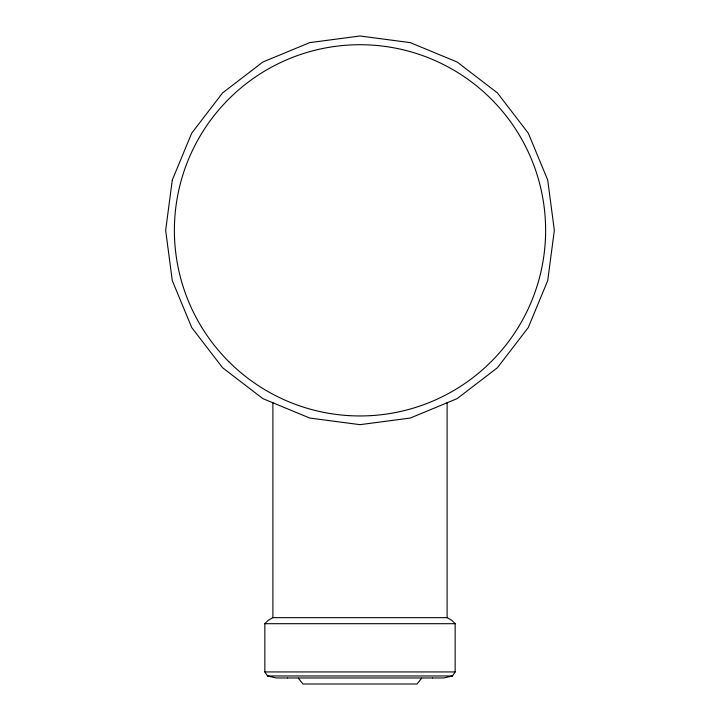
<?xml version="1.0" encoding="UTF-8"?>
<svg xmlns="http://www.w3.org/2000/svg" width="720" height="720" viewBox="0 0 720 720"><rect width="100%" height="100%" fill="white"/><g stroke="black" fill="none" stroke-linecap="round" stroke-linejoin="round"><path stroke-width="1.08" d="M432.54 677.97L443.763 677.97L452.475 675.963L455.157 671.94L455.157 623.691L451.809 620.343L447.111 617.661L272.889 617.661L268.191 620.343L264.843 623.691L264.843 671.94L267.525 675.963L276.237 677.97L287.46 677.97M421.65 678.231L416.961 684L303.039 684L298.35 678.231M264.843 623.691L455.157 623.691M264.843 671.94L455.157 671.94M267.525 675.963L452.475 675.963M287.631 677.97L432.369 677.97M447.111 402.372L447.111 617.661M272.889 402.372L272.889 617.661M172.287 180.036L165.663 230.337L172.287 280.629L191.7 327.501L222.588 367.749L262.836 398.628L309.699 418.041L360 424.665L410.301 418.041L457.164 398.628L497.412 367.749L528.3 327.501L547.713 280.629L554.337 230.337L547.713 180.036L528.3 133.164L497.412 92.916L457.164 62.037L410.301 42.624L360 36L309.699 42.624L262.836 62.037L222.588 92.916L191.7 133.164L172.287 180.036M228.744 361.584A185.625 185.625 0 0 0 539.298 278.379A185.625 185.625 0 0 0 311.958 51.039A185.625 185.625 0 0 0 228.744 361.584"/></g></svg>
